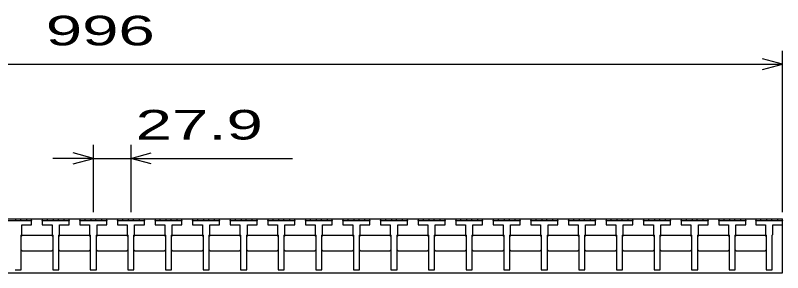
# Model space of a CAD drawing. Units: millimetres, scale not verified. Extents: x -1820 to 1731, y -1282 to 1054.
# Drawn here: x -993 to -423, y -502 to -310 of the extents above; entities that cross this region are included whole.
import ezdxf
from ezdxf.enums import TextEntityAlignment as Align

# ---------------------------------------------------------------- set-up
doc = ezdxf.new("R2010")
doc.units = ezdxf.units.MM
doc.header["$LTSCALE"] = 10
doc.layers.add('16', color=3, linetype='Continuous', lineweight=25)
doc.layers.add('22', color=2, linetype='Continuous', lineweight=25)
doc.styles.add('ベクトル', font='')
doc.styles.get('ベクトル').set_extended_font_data('ベクトル')

msp = doc.modelspace()

# ---------------------------------------------------------------- linework, layer by layer
at = {"layer": '16'}
for p, q in [((-1419, -461.5), (-423, -461.5)), ((-980.5, -463), (-1000.5, -463)), ((-992.45, -463), (-991.95, -461.5)), ((-991.95, -461.5), (-989.05, -461.5)), ((-989.05, -461.5), (-988.55, -463)), ((-987.75, -473), (-987.75, -466)), ((-987.75, -466), (-980.5, -466)), ((-984.4, -463), (-983.9, -461.5)), ((-983.9, -461.5), (-981, -461.5)), ((-981, -461.5), (-980.5, -463)), ((-980.5, -466), (-980.5, -463)), ((-972.6, -463), (-972.1, -461.5)), ((-972.6, -463), (-972.6, -466)), ((-952.6, -463), (-972.6, -463)), ((-972.6, -466), (-965.35, -466)), ((-972.1, -461.5), (-969.2, -461.5)), ((-969.2, -461.5), (-968.7, -463)), ((-965.35, -466), (-965.35, -473)), ((-964.55, -463), (-964.05, -461.5)), ((-964.05, -461.5), (-961.15, -461.5)), ((-961.15, -461.5), (-960.65, -463)), ((-959.85, -473), (-959.85, -466)), ((-959.85, -466), (-952.6, -466)), ((-956.5, -463), (-956, -461.5)), ((-956, -461.5), (-953.1, -461.5)), ((-953.1, -461.5), (-952.6, -463)), ((-952.6, -466), (-952.6, -463)), ((-944.7, -463), (-944.2, -461.5)), ((-944.7, -463), (-944.7, -466)), ((-924.7, -463), (-944.7, -463)), ((-944.7, -466), (-937.45, -466)), ((-944.2, -461.5), (-941.3, -461.5)), ((-941.3, -461.5), (-940.8, -463)), ((-937.45, -466), (-937.45, -473)), ((-936.65, -463), (-936.15, -461.5)), ((-936.15, -461.5), (-933.25, -461.5)), ((-933.25, -461.5), (-932.75, -463)), ((-931.95, -473), (-931.95, -466)), ((-931.95, -466), (-924.7, -466)), ((-928.6, -463), (-928.1, -461.5)), ((-928.1, -461.5), (-925.2, -461.5)), ((-925.2, -461.5), (-924.7, -463)), ((-924.7, -466), (-924.7, -463)), ((-916.8, -463), (-916.3, -461.5)), ((-916.8, -463), (-916.8, -466)), ((-896.8, -463), (-916.8, -463)), ((-916.8, -466), (-909.55, -466)), ((-916.3, -461.5), (-913.4, -461.5)), ((-913.4, -461.5), (-912.9, -463)), ((-909.55, -466), (-909.55, -473)), ((-908.75, -463), (-908.25, -461.5)), ((-908.25, -461.5), (-905.35, -461.5)), ((-905.35, -461.5), (-904.85, -463)), ((-904.05, -473), (-904.05, -466)), ((-904.05, -466), (-896.8, -466)), ((-900.7, -463), (-900.2, -461.5)), ((-900.2, -461.5), (-897.3, -461.5)), ((-897.3, -461.5), (-896.8, -463)), ((-896.8, -466), (-896.8, -463)), ((-888.9, -463), (-888.4, -461.5)), ((-888.9, -463), (-888.9, -466)), ((-868.9, -463), (-888.9, -463)), ((-888.9, -466), (-881.65, -466)), ((-888.4, -461.5), (-885.5, -461.5)), ((-885.5, -461.5), (-885, -463)), ((-881.65, -466), (-881.65, -473)), ((-880.85, -463), (-880.35, -461.5)), ((-880.35, -461.5), (-877.45, -461.5)), ((-877.45, -461.5), (-876.95, -463)), ((-876.15, -473), (-876.15, -466)), ((-876.15, -466), (-868.9, -466)), ((-872.8, -463), (-872.3, -461.5)), ((-872.3, -461.5), (-869.4, -461.5)), ((-869.4, -461.5), (-868.9, -463)), ((-868.9, -466), (-868.9, -463)), ((-861, -463), (-860.5, -461.5)), ((-861, -463), (-861, -466)), ((-841, -463), (-861, -463)), ((-861, -466), (-853.75, -466)), ((-860.5, -461.5), (-857.6, -461.5)), ((-857.6, -461.5), (-857.1, -463)), ((-853.75, -466), (-853.75, -473)), ((-852.95, -463), (-852.45, -461.5)), ((-852.45, -461.5), (-849.55, -461.5)), ((-849.55, -461.5), (-849.05, -463)), ((-848.25, -473), (-848.25, -466)), ((-848.25, -466), (-841, -466)), ((-844.9, -463), (-844.4, -461.5)), ((-844.4, -461.5), (-841.5, -461.5)), ((-841.5, -461.5), (-841, -463)), ((-841, -466), (-841, -463)), ((-833.1, -463), (-832.6, -461.5)), ((-833.1, -463), (-833.1, -466)), ((-813.1, -463), (-833.1, -463)), ((-833.1, -466), (-825.85, -466)), ((-832.6, -461.5), (-829.7, -461.5)), ((-829.7, -461.5), (-829.2, -463)), ((-825.85, -466), (-825.85, -473)), ((-825.05, -463), (-824.55, -461.5)), ((-824.55, -461.5), (-821.65, -461.5)), ((-821.65, -461.5), (-821.15, -463)), ((-820.35, -473), (-820.35, -466)), ((-820.35, -466), (-813.1, -466)), ((-817, -463), (-816.5, -461.5)), ((-816.5, -461.5), (-813.6, -461.5)), ((-813.6, -461.5), (-813.1, -463)), ((-813.1, -466), (-813.1, -463)), ((-805.2, -463), (-804.7, -461.5)), ((-805.2, -463), (-805.2, -466)), ((-785.2, -463), (-805.2, -463)), ((-805.2, -466), (-797.95, -466)), ((-804.7, -461.5), (-801.8, -461.5)), ((-801.8, -461.5), (-801.3, -463)), ((-797.95, -466), (-797.95, -473)), ((-797.15, -463), (-796.65, -461.5)), ((-796.65, -461.5), (-793.75, -461.5)), ((-793.75, -461.5), (-793.25, -463)), ((-792.45, -473), (-792.45, -466)), ((-792.45, -466), (-785.2, -466)), ((-789.1, -463), (-788.6, -461.5)), ((-788.6, -461.5), (-785.7, -461.5)), ((-785.7, -461.5), (-785.2, -463)), ((-785.2, -466), (-785.2, -463)), ((-777.3, -463), (-776.8, -461.5)), ((-777.3, -463), (-777.3, -466)), ((-757.3, -463), (-777.3, -463)), ((-777.3, -466), (-770.05, -466)), ((-776.8, -461.5), (-773.9, -461.5)), ((-773.9, -461.5), (-773.4, -463)), ((-770.05, -466), (-770.05, -473)), ((-769.25, -463), (-768.75, -461.5)), ((-768.75, -461.5), (-765.85, -461.5)), ((-765.85, -461.5), (-765.35, -463)), ((-764.55, -473), (-764.55, -466)), ((-764.55, -466), (-757.3, -466)), ((-761.2, -463), (-760.7, -461.5)), ((-760.7, -461.5), (-757.8, -461.5)), ((-757.8, -461.5), (-757.3, -463)), ((-757.3, -466), (-757.3, -463)), ((-749.4, -463), (-748.9, -461.5)), ((-749.4, -463), (-749.4, -466)), ((-729.4, -463), (-749.4, -463)), ((-749.4, -466), (-742.15, -466)), ((-748.9, -461.5), (-746, -461.5)), ((-746, -461.5), (-745.5, -463)), ((-742.15, -466), (-742.15, -473)), ((-741.35, -463), (-740.85, -461.5)), ((-740.85, -461.5), (-737.95, -461.5)), ((-737.95, -461.5), (-737.45, -463)), ((-736.65, -473), (-736.65, -466)), ((-736.65, -466), (-729.4, -466)), ((-733.3, -463), (-732.8, -461.5)), ((-732.8, -461.5), (-729.9, -461.5)), ((-729.9, -461.5), (-729.4, -463)), ((-729.4, -466), (-729.4, -463)), ((-721.5, -463), (-721, -461.5)), ((-721.5, -463), (-721.5, -466)), ((-701.5, -463), (-721.5, -463)), ((-721.5, -466), (-714.25, -466)), ((-721, -461.5), (-718.1, -461.5)), ((-718.1, -461.5), (-717.6, -463)), ((-714.25, -466), (-714.25, -473)), ((-713.45, -463), (-712.95, -461.5)), ((-712.95, -461.5), (-710.05, -461.5)), ((-710.05, -461.5), (-709.55, -463)), ((-708.75, -473), (-708.75, -466)), ((-708.75, -466), (-701.5, -466)), ((-705.4, -463), (-704.9, -461.5)), ((-704.9, -461.5), (-702, -461.5)), ((-702, -461.5), (-701.5, -463)), ((-701.5, -466), (-701.5, -463)), ((-693.6, -463), (-693.1, -461.5)), ((-693.6, -463), (-693.6, -466)), ((-673.6, -463), (-693.6, -463)), ((-693.6, -466), (-686.35, -466)), ((-693.1, -461.5), (-690.2, -461.5)), ((-690.2, -461.5), (-689.7, -463)), ((-686.35, -466), (-686.35, -473)), ((-685.55, -463), (-685.05, -461.5)), ((-685.05, -461.5), (-682.15, -461.5)), ((-682.15, -461.5), (-681.65, -463)), ((-680.85, -473), (-680.85, -466)), ((-680.85, -466), (-673.6, -466)), ((-677.5, -463), (-677, -461.5)), ((-677, -461.5), (-674.1, -461.5)), ((-674.1, -461.5), (-673.6, -463)), ((-673.6, -466), (-673.6, -463)), ((-665.7, -463), (-665.2, -461.5)), ((-665.7, -463), (-665.7, -466)), ((-645.7, -463), (-665.7, -463)), ((-665.7, -466), (-658.45, -466)), ((-665.2, -461.5), (-662.3, -461.5)), ((-662.3, -461.5), (-661.8, -463)), ((-658.45, -466), (-658.45, -473)), ((-657.65, -463), (-657.15, -461.5)), ((-657.15, -461.5), (-654.25, -461.5)), ((-654.25, -461.5), (-653.75, -463)), ((-652.95, -473), (-652.95, -466)), ((-652.95, -466), (-645.7, -466)), ((-649.6, -463), (-649.1, -461.5)), ((-649.1, -461.5), (-646.2, -461.5)), ((-646.2, -461.5), (-645.7, -463)), ((-645.7, -466), (-645.7, -463)), ((-637.8, -463), (-637.3, -461.5)), ((-637.8, -463), (-637.8, -466)), ((-617.8, -463), (-637.8, -463)), ((-637.8, -466), (-630.55, -466)), ((-637.3, -461.5), (-634.4, -461.5)), ((-634.4, -461.5), (-633.9, -463)), ((-630.55, -466), (-630.55, -473)), ((-629.75, -463), (-629.25, -461.5)), ((-629.25, -461.5), (-626.35, -461.5)), ((-626.35, -461.5), (-625.85, -463)), ((-625.05, -473), (-625.05, -466)), ((-625.05, -466), (-617.8, -466)), ((-621.7, -463), (-621.2, -461.5)), ((-621.2, -461.5), (-618.3, -461.5)), ((-618.3, -461.5), (-617.8, -463)), ((-617.8, -466), (-617.8, -463)), ((-609.9, -463), (-609.4, -461.5)), ((-609.9, -463), (-609.9, -466)), ((-589.9, -463), (-609.9, -463)), ((-609.9, -466), (-602.65, -466)), ((-609.4, -461.5), (-606.5, -461.5)), ((-606.5, -461.5), (-606, -463)), ((-602.65, -466), (-602.65, -473)), ((-601.85, -463), (-601.35, -461.5)), ((-601.35, -461.5), (-598.45, -461.5)), ((-598.45, -461.5), (-597.95, -463)), ((-597.15, -473), (-597.15, -466)), ((-597.15, -466), (-589.9, -466)), ((-593.8, -463), (-593.3, -461.5)), ((-593.3, -461.5), (-590.4, -461.5)), ((-590.4, -461.5), (-589.9, -463)), ((-589.9, -466), (-589.9, -463)), ((-582, -463), (-581.5, -461.5)), ((-582, -463), (-582, -466)), ((-562, -463), (-582, -463)), ((-582, -466), (-574.75, -466)), ((-581.5, -461.5), (-578.6, -461.5)), ((-578.6, -461.5), (-578.1, -463)), ((-574.75, -466), (-574.75, -473)), ((-573.95, -463), (-573.45, -461.5)), ((-573.45, -461.5), (-570.55, -461.5)), ((-570.55, -461.5), (-570.05, -463)), ((-569.25, -473), (-569.25, -466)), ((-569.25, -466), (-562, -466)), ((-565.9, -463), (-565.4, -461.5)), ((-565.4, -461.5), (-562.5, -461.5)), ((-562.5, -461.5), (-562, -463)), ((-562, -466), (-562, -463)), ((-554.1, -463), (-553.6, -461.5)), ((-554.1, -463), (-554.1, -466)), ((-534.1, -463), (-554.1, -463)), ((-554.1, -466), (-546.85, -466)), ((-553.6, -461.5), (-550.7, -461.5)), ((-550.7, -461.5), (-550.2, -463)), ((-546.85, -466), (-546.85, -473)), ((-546.05, -463), (-545.55, -461.5)), ((-545.55, -461.5), (-542.65, -461.5)), ((-542.65, -461.5), (-542.15, -463)), ((-541.35, -473), (-541.35, -466)), ((-541.35, -466), (-534.1, -466)), ((-538, -463), (-537.5, -461.5)), ((-537.5, -461.5), (-534.6, -461.5)), ((-534.6, -461.5), (-534.1, -463)), ((-534.1, -466), (-534.1, -463)), ((-526.2, -463), (-525.7, -461.5)), ((-526.2, -463), (-526.2, -466)), ((-506.2, -463), (-526.2, -463)), ((-526.2, -466), (-518.95, -466)), ((-525.7, -461.5), (-522.8, -461.5)), ((-522.8, -461.5), (-522.3, -463)), ((-518.95, -466), (-518.95, -473)), ((-518.15, -463), (-517.65, -461.5)), ((-517.65, -461.5), (-514.75, -461.5)), ((-514.75, -461.5), (-514.25, -463)), ((-513.45, -473), (-513.45, -466)), ((-513.45, -466), (-506.2, -466)), ((-510.1, -463), (-509.6, -461.5)), ((-509.6, -461.5), (-506.7, -461.5)), ((-506.7, -461.5), (-506.2, -463)), ((-506.2, -466), (-506.2, -463)), ((-498.3, -463), (-497.8, -461.5)), ((-498.3, -463), (-498.3, -466)), ((-478.3, -463), (-498.3, -463)), ((-498.3, -466), (-491.05, -466)), ((-497.8, -461.5), (-494.9, -461.5)), ((-494.9, -461.5), (-494.4, -463)), ((-491.05, -466), (-491.05, -473)), ((-490.25, -463), (-489.75, -461.5)), ((-489.75, -461.5), (-486.85, -461.5)), ((-486.85, -461.5), (-486.35, -463)), ((-485.55, -473), (-485.55, -466)), ((-485.55, -466), (-478.3, -466)), ((-482.2, -463), (-481.7, -461.5)), ((-481.7, -461.5), (-478.8, -461.5)), ((-478.8, -461.5), (-478.3, -463)), ((-478.3, -466), (-478.3, -463)), ((-470.4, -463), (-469.9, -461.5)), ((-470.4, -463), (-470.4, -466)), ((-450.4, -463), (-470.4, -463)), ((-470.4, -466), (-463.15, -466)), ((-469.9, -461.5), (-467, -461.5)), ((-467, -461.5), (-466.5, -463)), ((-463.15, -466), (-463.15, -473)), ((-462.35, -463), (-461.85, -461.5)), ((-461.85, -461.5), (-458.95, -461.5)), ((-458.95, -461.5), (-458.45, -463)), ((-457.65, -473), (-457.65, -466)), ((-457.65, -466), (-450.4, -466)), ((-454.3, -463), (-453.8, -461.5)), ((-453.8, -461.5), (-450.9, -461.5)), ((-450.9, -461.5), (-450.4, -463)), ((-450.4, -466), (-450.4, -463)), ((-443, -463), (-442.5, -461.5)), ((-443, -463), (-443, -466)), ((-423, -463), (-443, -463)), ((-443, -466), (-435.75, -466)), ((-442.5, -461.5), (-439.6, -461.5)), ((-439.6, -461.5), (-439.1, -463)), ((-435.75, -466), (-435.75, -473)), ((-434.95, -463), (-434.45, -461.5)), ((-434.45, -461.5), (-431.55, -461.5)), ((-431.55, -461.5), (-431.05, -463)), ((-430.25, -473), (-430.25, -466)), ((-430.25, -466), (-423, -466)), ((-426.9, -463), (-426.4, -461.5)), ((-426.4, -461.5), (-423.5, -461.5)), ((-423.5, -461.5), (-423, -463)), ((-423, -501.5), (-423, -461.5)), ((-423, -466), (-423, -463)), ((-988.25, -473.5), (-987.75, -473)), ((-988.25, -499.5), (-988.25, -473.5)), ((-988.25, -474.5), (-987.25, -473.5)), ((-987.25, -473.5), (-965.85, -473.5)), ((-965.85, -473.5), (-964.85, -474.5)), ((-965.35, -473), (-964.85, -473.5)), ((-964.85, -473.5), (-964.85, -499.5)), ((-960.35, -473.5), (-959.85, -473)), ((-960.35, -499.5), (-960.35, -473.5)), ((-960.35, -474.5), (-959.35, -473.5)), ((-959.35, -473.5), (-937.95, -473.5)), ((-937.95, -473.5), (-936.95, -474.5)), ((-937.45, -473), (-936.95, -473.5)), ((-936.95, -473.5), (-936.95, -499.5)), ((-932.45, -473.5), (-931.95, -473)), ((-932.45, -499.5), (-932.45, -473.5)), ((-932.45, -474.5), (-931.45, -473.5)), ((-931.45, -473.5), (-910.05, -473.5)), ((-910.05, -473.5), (-909.05, -474.5)), ((-909.55, -473), (-909.05, -473.5)), ((-909.05, -473.5), (-909.05, -499.5)), ((-904.55, -473.5), (-904.05, -473)), ((-904.55, -499.5), (-904.55, -473.5)), ((-904.55, -474.5), (-903.55, -473.5)), ((-903.55, -473.5), (-882.15, -473.5)), ((-882.15, -473.5), (-881.15, -474.5)), ((-881.65, -473), (-881.15, -473.5)), ((-881.15, -473.5), (-881.15, -499.5)), ((-876.65, -473.5), (-876.15, -473)), ((-876.65, -499.5), (-876.65, -473.5)), ((-876.65, -474.5), (-875.65, -473.5)), ((-875.65, -473.5), (-854.25, -473.5)), ((-854.25, -473.5), (-853.25, -474.5)), ((-853.75, -473), (-853.25, -473.5)), ((-853.25, -473.5), (-853.25, -499.5)), ((-848.75, -473.5), (-848.25, -473)), ((-848.75, -499.5), (-848.75, -473.5)), ((-848.75, -474.5), (-847.75, -473.5)), ((-847.75, -473.5), (-826.35, -473.5)), ((-826.35, -473.5), (-825.35, -474.5)), ((-825.85, -473), (-825.35, -473.5)), ((-825.35, -473.5), (-825.35, -499.5)), ((-820.85, -473.5), (-820.35, -473)), ((-820.85, -499.5), (-820.85, -473.5)), ((-820.85, -474.5), (-819.85, -473.5)), ((-819.85, -473.5), (-798.45, -473.5)), ((-798.45, -473.5), (-797.45, -474.5)), ((-797.95, -473), (-797.45, -473.5)), ((-797.45, -473.5), (-797.45, -499.5)), ((-792.95, -473.5), (-792.45, -473)), ((-792.95, -499.5), (-792.95, -473.5)), ((-792.95, -474.5), (-791.95, -473.5)), ((-791.95, -473.5), (-770.55, -473.5)), ((-770.55, -473.5), (-769.55, -474.5)), ((-770.05, -473), (-769.55, -473.5)), ((-769.55, -473.5), (-769.55, -499.5)), ((-765.05, -473.5), (-764.55, -473)), ((-765.05, -499.5), (-765.05, -473.5)), ((-765.05, -474.5), (-764.05, -473.5)), ((-764.05, -473.5), (-742.65, -473.5)), ((-742.65, -473.5), (-741.65, -474.5)), ((-742.15, -473), (-741.65, -473.5)), ((-741.65, -473.5), (-741.65, -499.5)), ((-737.15, -473.5), (-736.65, -473)), ((-737.15, -499.5), (-737.15, -473.5)), ((-737.15, -474.5), (-736.15, -473.5)), ((-736.15, -473.5), (-714.75, -473.5)), ((-714.75, -473.5), (-713.75, -474.5)), ((-714.25, -473), (-713.75, -473.5)), ((-713.75, -473.5), (-713.75, -499.5)), ((-709.25, -473.5), (-708.75, -473)), ((-709.25, -499.5), (-709.25, -473.5)), ((-709.25, -474.5), (-708.25, -473.5)), ((-708.25, -473.5), (-686.85, -473.5)), ((-686.85, -473.5), (-685.85, -474.5)), ((-686.35, -473), (-685.85, -473.5)), ((-685.85, -473.5), (-685.85, -499.5)), ((-681.35, -473.5), (-680.85, -473)), ((-681.35, -499.5), (-681.35, -473.5)), ((-681.35, -474.5), (-680.35, -473.5)), ((-680.35, -473.5), (-658.95, -473.5)), ((-658.95, -473.5), (-657.95, -474.5)), ((-658.45, -473), (-657.95, -473.5)), ((-657.95, -473.5), (-657.95, -499.5)), ((-653.45, -473.5), (-652.95, -473)), ((-653.45, -499.5), (-653.45, -473.5)), ((-653.45, -474.5), (-652.45, -473.5)), ((-652.45, -473.5), (-631.05, -473.5)), ((-631.05, -473.5), (-630.05, -474.5)), ((-630.55, -473), (-630.05, -473.5)), ((-630.05, -473.5), (-630.05, -499.5)), ((-625.55, -473.5), (-625.05, -473)), ((-625.55, -499.5), (-625.55, -473.5)), ((-625.55, -474.5), (-624.55, -473.5)), ((-624.55, -473.5), (-603.15, -473.5)), ((-603.15, -473.5), (-602.15, -474.5)), ((-602.65, -473), (-602.15, -473.5)), ((-602.15, -473.5), (-602.15, -499.5)), ((-597.65, -473.5), (-597.15, -473)), ((-597.65, -499.5), (-597.65, -473.5)), ((-597.65, -474.5), (-596.65, -473.5)), ((-596.65, -473.5), (-575.25, -473.5)), ((-575.25, -473.5), (-574.25, -474.5)), ((-574.75, -473), (-574.25, -473.5)), ((-574.25, -473.5), (-574.25, -499.5)), ((-569.75, -473.5), (-569.25, -473)), ((-569.75, -499.5), (-569.75, -473.5)), ((-569.75, -474.5), (-568.75, -473.5)), ((-568.75, -473.5), (-547.35, -473.5)), ((-547.35, -473.5), (-546.35, -474.5)), ((-546.85, -473), (-546.35, -473.5)), ((-546.35, -473.5), (-546.35, -499.5)), ((-541.85, -473.5), (-541.35, -473)), ((-541.85, -499.5), (-541.85, -473.5)), ((-541.85, -474.5), (-540.85, -473.5)), ((-540.85, -473.5), (-519.45, -473.5)), ((-519.45, -473.5), (-518.45, -474.5)), ((-518.95, -473), (-518.45, -473.5)), ((-518.45, -473.5), (-518.45, -499.5)), ((-513.95, -473.5), (-513.45, -473)), ((-513.95, -499.5), (-513.95, -473.5)), ((-513.95, -474.5), (-512.95, -473.5)), ((-512.95, -473.5), (-491.55, -473.5)), ((-491.55, -473.5), (-490.55, -474.5)), ((-491.05, -473), (-490.55, -473.5)), ((-490.55, -473.5), (-490.55, -499.5)), ((-486.05, -473.5), (-485.55, -473)), ((-486.05, -499.5), (-486.05, -473.5)), ((-486.05, -474.5), (-485.05, -473.5)), ((-485.05, -473.5), (-463.65, -473.5)), ((-463.65, -473.5), (-462.65, -474.5)), ((-463.15, -473), (-462.65, -473.5)), ((-462.65, -473.5), (-462.65, -499.5)), ((-458.15, -473.5), (-457.65, -473)), ((-458.15, -499.5), (-458.15, -473.5)), ((-458.15, -474.5), (-457.15, -473.5)), ((-457.15, -473.5), (-436.25, -473.5)), ((-436.25, -473.5), (-435.25, -474.5)), ((-435.75, -473), (-435.25, -473.5)), ((-435.25, -473.5), (-435.25, -499.5)), ((-430.75, -473.5), (-430.25, -473)), ((-430.75, -499.5), (-430.75, -473.5)), ((-987.25, -485.5), (-988.25, -484.5)), ((-965.85, -485.5), (-987.25, -485.5)), ((-964.85, -484.5), (-965.85, -485.5)), ((-959.35, -485.5), (-960.35, -484.5)), ((-937.95, -485.5), (-959.35, -485.5)), ((-936.95, -484.5), (-937.95, -485.5)), ((-931.45, -485.5), (-932.45, -484.5)), ((-910.05, -485.5), (-931.45, -485.5)), ((-909.05, -484.5), (-910.05, -485.5)), ((-903.55, -485.5), (-904.55, -484.5)), ((-882.15, -485.5), (-903.55, -485.5)), ((-881.15, -484.5), (-882.15, -485.5)), ((-875.65, -485.5), (-876.65, -484.5)), ((-854.25, -485.5), (-875.65, -485.5)), ((-853.25, -484.5), (-854.25, -485.5)), ((-847.75, -485.5), (-848.75, -484.5)), ((-826.35, -485.5), (-847.75, -485.5)), ((-825.35, -484.5), (-826.35, -485.5)), ((-819.85, -485.5), (-820.85, -484.5)), ((-798.45, -485.5), (-819.85, -485.5)), ((-797.45, -484.5), (-798.45, -485.5)), ((-791.95, -485.5), (-792.95, -484.5)), ((-770.55, -485.5), (-791.95, -485.5)), ((-769.55, -484.5), (-770.55, -485.5)), ((-764.05, -485.5), (-765.05, -484.5)), ((-742.65, -485.5), (-764.05, -485.5)), ((-741.65, -484.5), (-742.65, -485.5)), ((-736.15, -485.5), (-737.15, -484.5)), ((-714.75, -485.5), (-736.15, -485.5)), ((-713.75, -484.5), (-714.75, -485.5)), ((-708.25, -485.5), (-709.25, -484.5)), ((-686.85, -485.5), (-708.25, -485.5)), ((-685.85, -484.5), (-686.85, -485.5)), ((-680.35, -485.5), (-681.35, -484.5)), ((-658.95, -485.5), (-680.35, -485.5)), ((-657.95, -484.5), (-658.95, -485.5)), ((-652.45, -485.5), (-653.45, -484.5)), ((-631.05, -485.5), (-652.45, -485.5)), ((-630.05, -484.5), (-631.05, -485.5)), ((-624.55, -485.5), (-625.55, -484.5)), ((-603.15, -485.5), (-624.55, -485.5)), ((-602.15, -484.5), (-603.15, -485.5)), ((-596.65, -485.5), (-597.65, -484.5)), ((-575.25, -485.5), (-596.65, -485.5)), ((-574.25, -484.5), (-575.25, -485.5)), ((-568.75, -485.5), (-569.75, -484.5)), ((-547.35, -485.5), (-568.75, -485.5)), ((-546.35, -484.5), (-547.35, -485.5)), ((-540.85, -485.5), (-541.85, -484.5)), ((-519.45, -485.5), (-540.85, -485.5)), ((-518.45, -484.5), (-519.45, -485.5)), ((-512.95, -485.5), (-513.95, -484.5)), ((-491.55, -485.5), (-512.95, -485.5)), ((-490.55, -484.5), (-491.55, -485.5)), ((-485.05, -485.5), (-486.05, -484.5)), ((-463.65, -485.5), (-485.05, -485.5)), ((-462.65, -484.5), (-463.65, -485.5)), ((-457.15, -485.5), (-458.15, -484.5)), ((-436.25, -485.5), (-457.15, -485.5)), ((-435.25, -484.5), (-436.25, -485.5)), ((-992.75, -499.5), (-988.25, -499.5)), ((-964.85, -499.5), (-960.35, -499.5)), ((-936.95, -499.5), (-932.45, -499.5)), ((-909.05, -499.5), (-904.55, -499.5)), ((-881.15, -499.5), (-876.65, -499.5)), ((-853.25, -499.5), (-848.75, -499.5)), ((-825.35, -499.5), (-820.85, -499.5)), ((-797.45, -499.5), (-792.95, -499.5)), ((-769.55, -499.5), (-765.05, -499.5)), ((-741.65, -499.5), (-737.15, -499.5)), ((-713.75, -499.5), (-709.25, -499.5)), ((-685.85, -499.5), (-681.35, -499.5)), ((-657.95, -499.5), (-653.45, -499.5)), ((-630.05, -499.5), (-625.55, -499.5)), ((-602.15, -499.5), (-597.65, -499.5)), ((-574.25, -499.5), (-569.75, -499.5)), ((-546.35, -499.5), (-541.85, -499.5)), ((-518.45, -499.5), (-513.95, -499.5)), ((-490.55, -499.5), (-486.05, -499.5)), ((-462.65, -499.5), (-458.15, -499.5)), ((-435.25, -499.5), (-430.75, -499.5)), ((-1419, -501.5), (-423, -501.5))]:
    msp.add_line(p, q, dxfattribs=at)
at = {"layer": '22', "color": 4}
for p, q in [((-423, -456.5), (-423, -336.5)), ((-1419, -346.5), (-423, -346.5)), ((-423, -346.5), (-438, -342.5)), ((-438, -350.5), (-423, -346.5)), ((-934.7, -456.5), (-934.7, -406.5)), ((-906.8, -406.5), (-906.8, -456.5)), ((-934.7, -416.5), (-949.7, -412.5)), ((-906.8, -416.5), (-891.8, -412.5)), ((-934.7, -416.5), (-964.7, -416.5)), ((-949.7, -420.5), (-934.7, -416.5)), ((-934.7, -416.5), (-906.8, -416.5)), ((-891.8, -420.5), (-906.8, -416.5)), ((-906.8, -416.5), (-786.8, -416.5))]:
    msp.add_line(p, q, dxfattribs=at)

# ---------------------------------------------------------------- texts
at = {"layer": '22', "style": 'ベクトル', "width": 1.65}
for s, p in [(' 996 ', (-983.5, -321.5)), (' 27.9 ', (-916.8, -391.5))]:
    msp.add_text(s, height=21.99, dxfattribs=at).set_placement(p, align=Align.MIDDLE_LEFT)

doc.saveas('drawing.dxf')
